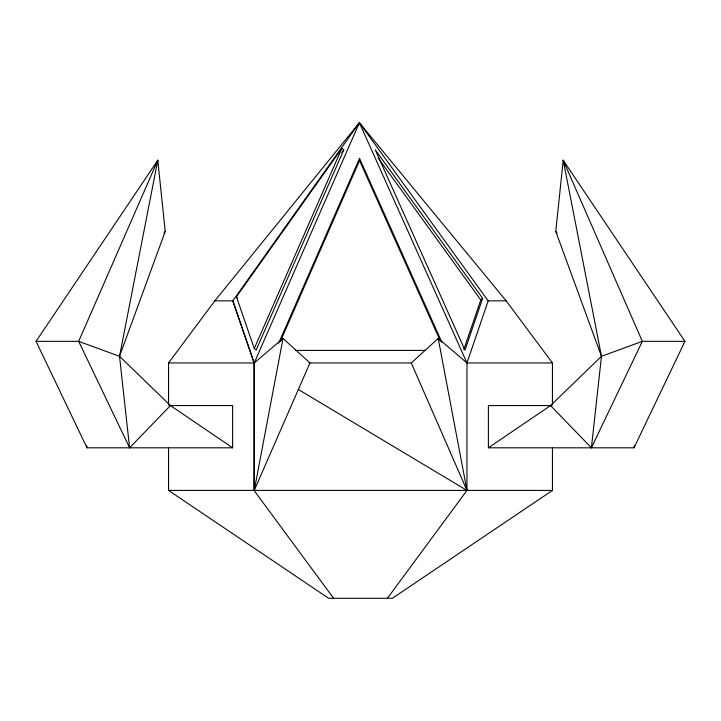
<?xml version="1.0" encoding="UTF-8"?>
<svg xmlns="http://www.w3.org/2000/svg" width="721" height="721" viewBox="0 0 721 721"><rect width="100%" height="100%" fill="white"/><g stroke="black" fill="none" stroke-linecap="round" stroke-linejoin="round"><path stroke-width="1.08" d="M488.396 447.804L550.547 405.562L591.4 447.804L601.476 356.3L555.765 231.405L563.218 160.26L684.95 341.348L634.02 447.804L488.396 447.804L488.396 405.562L552.097 405.562M634.02 447.804L634.264 445.578M254.252 490.415L283.02 338.437L309.949 362.951L254.252 490.415L254.252 362.951L232.829 300.855L359.373 122.723L506.187 300.855L552.448 362.951L552.448 404.319M232.604 447.804L170.453 405.562L129.6 447.804L119.524 356.3L157.782 160.26L36.05 341.348L86.98 447.804L232.604 447.804L232.604 405.562L168.903 405.562M463.81 349.604L480.781 299.927L482.655 298.35L375.235 149.797L464.964 350.136L482.655 298.35M387.411 598.277L466.965 490.415L466.965 362.951L488.171 300.855L359.373 122.723L214.813 300.855L168.552 362.951L168.552 404.319M170.453 405.562L119.524 356.3L165.235 231.405L157.782 160.26L78.67 341.348L129.6 447.804M156.493 163.37L157.782 160.26M254.279 348.486L341.88 148.31L343.764 149.869L256.162 350.055L254.279 348.486L236.425 296.737L341.88 148.31M168.552 362.951L254.252 362.951L359.373 122.723L360.338 124.751M278.657 343.214L359.536 158.404L441.847 342.196M280.451 341.276L359.536 160.567L359.536 158.404M358.418 124.76L359.373 122.723L466.965 362.951L552.448 362.951M591.4 447.804L642.33 341.348L563.218 160.26L601.476 356.3L550.547 405.562M163.937 233.244L165.235 231.405M341.808 152.618L343.764 149.869M309.048 362.951L411.267 362.951L438.197 338.437L466.965 362.951M254.252 362.951L283.02 338.437M552.448 447.93L552.448 490.415L392.386 598.277L328.614 598.277L168.552 490.415L168.552 447.93M601.476 356.3L642.33 341.348L684.95 341.348M214.813 300.855L232.829 300.855L254.035 362.951L254.035 490.415L333.589 598.277M488.171 300.855L506.187 300.855M36.05 341.348L78.67 341.348L119.524 356.3M295.502 350.406L425.633 350.406M168.552 490.415L552.448 490.415M298.35 389.484L466.965 490.415L438.197 338.437M236.425 296.737L237.687 297.782M377.975 157.755L480.781 299.927M555.765 231.405L557.063 233.244M359.536 160.567L440.468 341.276M411.267 362.951L466.965 490.415M563.218 160.26L564.507 163.37M86.736 445.578L86.98 447.804"/></g></svg>
